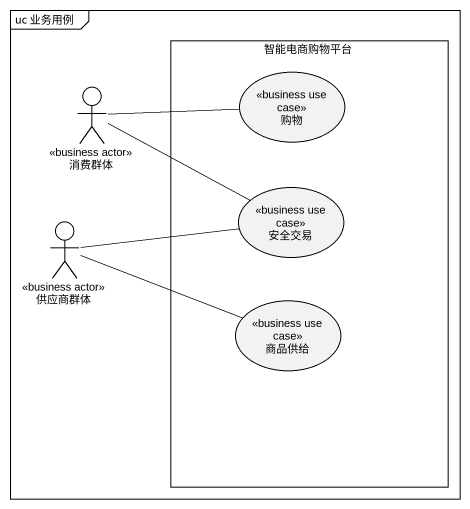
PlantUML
@startuml
mainframe uc 业务用例
rectangle 智能电商购物平台 {
  usecase 购物 <<business use case>>
  usecase 安全交易 <<business use case>>
  usecase 商品供给 <<business use case>>
}
actor 消费群体 <<business actor>>
actor 供应商群体 <<business actor>>
消费群体 -right- 购物
消费群体 -right- 安全交易
供应商群体 -right- 安全交易
供应商群体 -right- 商品供给
@enduml
